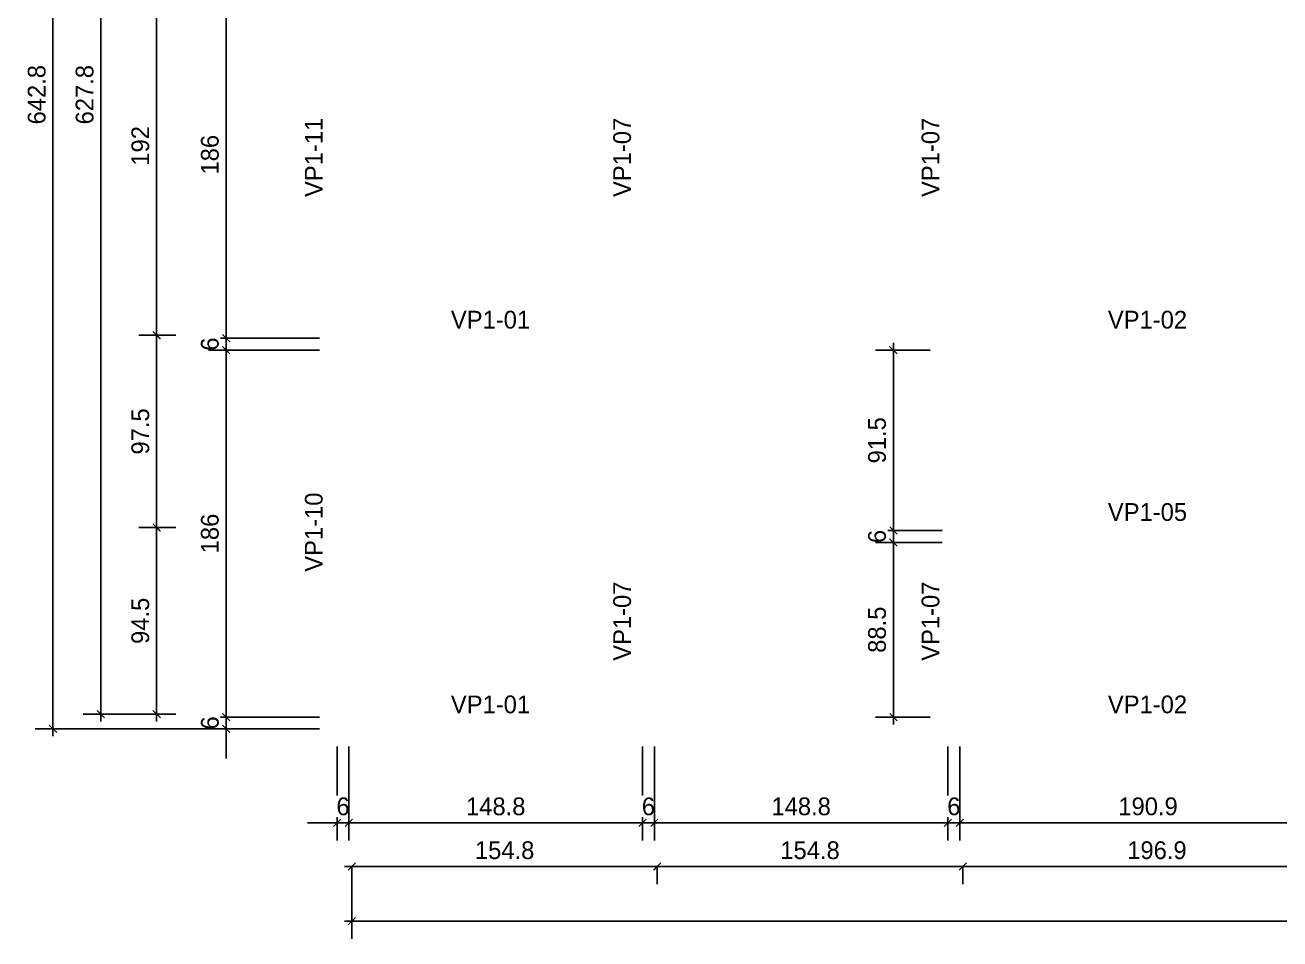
# Model space of a CAD drawing. Header units: millimetres. Extents: x 19442 to 19711, y 4351 to 4752.
# Drawn here: x 19442.45 to 19448.81, y 4514.73 to 4519.36 of the extents above; entities that cross this region are included whole.
import ezdxf

# ---------------------------------------------------------------- set-up
doc = ezdxf.new("R2010")
doc.units = ezdxf.units.MM
doc.layers.add('0 @ 0.5', color=7, linetype='Continuous')
doc.layers.add('TEXTO @ 0.5', color=2, linetype='Continuous')
doc.styles.add('century gothic', font='GOTHIC.TTF')
doc.dimstyles.new('ANOTATIVE CM SMCONSTRUCCIONES', dxfattribs={"dimscale": 0, "dimtxt": 0.18, "dimasz": 0.15, "dimexe": 0.18, "dimexo": 0.18, "dimgap": 0.07, "dimtad": 1, "dimdec": 1, "dimlfac": 100, "dimdsep": 46, "dimtxsty": 'century gothic', "dimblk1": 'FLECHA1', "dimblk2": 'FLECHA1', "dimsah": 1, "dimcen": 0.18, "dimdle": 0.075, "dimclrd": 1, "dimclre": 1, "dimclrt": 2, "dimaunit": 1, "dimadec": 0, "dimazin": 2, "dimtfac": 0.75, "dimtdec": 1, "dimtix": 1, "dimtmove": 2, "dimatfit": 3, "dimfxl": 0.09, "dimtvp": 1.5, "dimtfill": 1, "dimtolj": 1, "dimtzin": 0, "dimarcsym": 0})

# ---------------------------------------------------------------- blocks, each defined once
blk = doc.blocks.new('FLECHA1')
at = {"color": 1}
blk.add_line((-1, 0), (0.496, 0), dxfattribs=at)
at = {"color": 4}
blk.add_line((-0.246, -0.248), (0.248, 0.25), dxfattribs=at)
blk = doc.blocks.new('*D422')
at = {"color": 1, "lineweight": -2, "transparency": 16777216}
for p, q in [((19443.2163, 4519.7075), (19443.0282, 4519.7075)), ((19443.1182, 4519.6325), (19443.1182, 4517.8625)), ((19443.2163, 4517.7875), (19443.0282, 4517.7875))]:
    blk.add_line(p, q, dxfattribs=at)
at = {"layer": 'Defpoints', "color": 0, "transparency": 16777216}
for p in [(19443.3063, 4519.7075), (19443.1182, 4517.7875), (19443.3063, 4517.7875)]:
    blk.add_point(p, dxfattribs=at)
at = {"color": 1, "lineweight": -2, "transparency": 16777216, "xscale": 0.075, "yscale": 0.075, "zscale": 0.075}
for p, rotation in [((19443.1182, 4519.7075), 90), ((19443.1182, 4517.7875), 270)]:
    blk.add_blockref('FLECHA1', p, dxfattribs=dict(at, rotation=rotation))
at = {"color": 2, "transparency": 16777216, "insert": (19443.0359, 4518.7475), "char_height": 0.09, "attachment_point": 5, "rotation": 90, "style": 'century gothic', "bg_fill": 3, "box_fill_scale": 1.1, "bg_fill_color": 256, "bg_fill_true_color": 13158600, "bg_fill_transparency": 0}
blk.add_mtext('\\A1;192', dxfattribs=at)
blk = doc.blocks.new('*D423')
at = {"color": 1, "lineweight": -2, "transparency": 16777216}
for p, q in [((19443.2163, 4522.1459), (19442.7458, 4522.1459)), ((19442.8358, 4522.0709), (19442.8358, 4515.9425)), ((19443.2163, 4515.8675), (19442.7458, 4515.8675))]:
    blk.add_line(p, q, dxfattribs=at)
at = {"layer": 'Defpoints', "color": 0, "transparency": 16777216}
for p in [(19443.3063, 4522.1459), (19442.8358, 4515.8675), (19443.3063, 4515.8675)]:
    blk.add_point(p, dxfattribs=at)
at = {"color": 1, "lineweight": -2, "transparency": 16777216, "xscale": 0.075, "yscale": 0.075, "zscale": 0.075}
for p, rotation in [((19442.8358, 4522.1459), 90), ((19442.8358, 4515.8675), 270)]:
    blk.add_blockref('FLECHA1', p, dxfattribs=dict(at, rotation=rotation))
at = {"color": 2, "transparency": 16777216, "insert": (19442.7535, 4519.0067), "char_height": 0.09, "attachment_point": 5, "rotation": 90, "style": 'century gothic', "bg_fill": 3, "box_fill_scale": 1.1, "bg_fill_color": 256, "bg_fill_true_color": 13158600, "bg_fill_transparency": 0}
blk.add_mtext('\\A1;627.8', dxfattribs=at)
blk = doc.blocks.new('*D424')
at = {"color": 1, "lineweight": -2, "transparency": 16777216}
for p, q in [((19447.2042, 4515.0891), (19447.2042, 4515.0046)), ((19447.2792, 4515.0946), (19449.098, 4515.0946)), ((19449.173, 4515.0994), (19449.173, 4515.0046))]:
    blk.add_line(p, q, dxfattribs=at)
at = {"layer": 'Defpoints', "color": 0, "transparency": 16777216}
for p in [(19447.2042, 4515.1791), (19449.173, 4515.1894), (19449.173, 4515.0946)]:
    blk.add_point(p, dxfattribs=at)
at = {"color": 1, "lineweight": -2, "transparency": 16777216, "xscale": 0.075, "yscale": 0.075, "zscale": 0.075, "rotation": 180}
blk.add_blockref('FLECHA1', (19447.2042, 4515.0946), dxfattribs=at)
at = {"color": 1, "lineweight": -2, "transparency": 16777216, "xscale": 0.075, "yscale": 0.075, "zscale": 0.075}
blk.add_blockref('FLECHA1', (19449.173, 4515.0946), dxfattribs=at)
at = {"color": 2, "transparency": 16777216, "insert": (19448.1886, 4515.1768), "char_height": 0.09, "attachment_point": 5, "style": 'century gothic', "bg_fill": 3, "box_fill_scale": 1.1, "bg_fill_color": 256, "bg_fill_true_color": 13158600, "bg_fill_transparency": 0}
blk.add_mtext('\\A1;196.9', dxfattribs=at)
blk = doc.blocks.new('*D427')
at = {"color": 1, "lineweight": -2, "transparency": 16777216}
for p, q in [((19454.2379, 4515.1494), (19454.2379, 4514.7279)), ((19444.108, 4515.0891), (19444.108, 4514.7279)), ((19444.183, 4514.8179), (19454.1629, 4514.8179))]:
    blk.add_line(p, q, dxfattribs=at)
at = {"layer": 'Defpoints', "color": 0, "transparency": 16777216}
for p in [(19454.2379, 4515.2394), (19444.108, 4515.1791), (19454.2379, 4514.8179)]:
    blk.add_point(p, dxfattribs=at)
at = {"color": 1, "lineweight": -2, "transparency": 16777216, "xscale": 0.075, "yscale": 0.075, "zscale": 0.075, "rotation": 180}
blk.add_blockref('FLECHA1', (19444.108, 4514.8179), dxfattribs=at)
at = {"color": 1, "lineweight": -2, "transparency": 16777216, "xscale": 0.075, "yscale": 0.075, "zscale": 0.075}
blk.add_blockref('FLECHA1', (19454.2379, 4514.8179), dxfattribs=at)
at = {"color": 2, "transparency": 16777216, "insert": (19449.173, 4514.9001), "char_height": 0.09, "attachment_point": 5, "style": 'century gothic', "bg_fill": 3, "box_fill_scale": 1.1, "bg_fill_color": 256, "bg_fill_true_color": 13158600, "bg_fill_transparency": 0}
blk.add_mtext('\\A1;1013', dxfattribs=at)
blk = doc.blocks.new('*D439')
at = {"color": 1, "lineweight": -2, "transparency": 16777216}
for p, q in [((19443.2163, 4517.7875), (19443.0282, 4517.7875)), ((19443.1182, 4517.7125), (19443.1182, 4516.8875)), ((19443.2163, 4516.8125), (19443.0282, 4516.8125))]:
    blk.add_line(p, q, dxfattribs=at)
at = {"layer": 'Defpoints', "color": 0, "transparency": 16777216}
for p in [(19443.3063, 4517.7875), (19443.1182, 4516.8125), (19443.3063, 4516.8125)]:
    blk.add_point(p, dxfattribs=at)
at = {"color": 1, "lineweight": -2, "transparency": 16777216, "xscale": 0.075, "yscale": 0.075, "zscale": 0.075}
for p, rotation in [((19443.1182, 4517.7875), 90), ((19443.1182, 4516.8125), 270)]:
    blk.add_blockref('FLECHA1', p, dxfattribs=dict(at, rotation=rotation))
at = {"color": 2, "transparency": 16777216, "insert": (19443.0359, 4517.3), "char_height": 0.09, "attachment_point": 5, "rotation": 90, "style": 'century gothic', "bg_fill": 3, "box_fill_scale": 1.1, "bg_fill_color": 256, "bg_fill_true_color": 13158600, "bg_fill_transparency": 0}
blk.add_mtext('\\A1;97.5', dxfattribs=at)
blk = doc.blocks.new('*D440')
at = {"color": 1, "lineweight": -2, "transparency": 16777216}
for p, q in [((19443.2163, 4516.8125), (19443.0282, 4516.8125)), ((19443.1182, 4516.7375), (19443.1182, 4515.9425)), ((19443.2163, 4515.8675), (19443.0282, 4515.8675))]:
    blk.add_line(p, q, dxfattribs=at)
at = {"layer": 'Defpoints', "color": 0, "transparency": 16777216}
for p in [(19443.3063, 4516.8125), (19443.1182, 4515.8675), (19443.3063, 4515.8675)]:
    blk.add_point(p, dxfattribs=at)
at = {"color": 1, "lineweight": -2, "transparency": 16777216, "xscale": 0.075, "yscale": 0.075, "zscale": 0.075}
for p, rotation in [((19443.1182, 4516.8125), 90), ((19443.1182, 4515.8675), 270)]:
    blk.add_blockref('FLECHA1', p, dxfattribs=dict(at, rotation=rotation))
at = {"color": 2, "transparency": 16777216, "insert": (19443.0359, 4516.34), "char_height": 0.09, "attachment_point": 5, "rotation": 90, "style": 'century gothic', "bg_fill": 3, "box_fill_scale": 1.1, "bg_fill_color": 256, "bg_fill_true_color": 13158600, "bg_fill_transparency": 0}
blk.add_mtext('\\A1;94.5', dxfattribs=at)
blk = doc.blocks.new('*D442')
at = {"color": 1, "lineweight": -2, "transparency": 16777216}
for p, q in [((19444.108, 4515.0891), (19444.108, 4515.0046)), ((19444.183, 4515.0946), (19445.5811, 4515.0946)), ((19445.6561, 4515.0891), (19445.6561, 4515.0046))]:
    blk.add_line(p, q, dxfattribs=at)
at = {"layer": 'Defpoints', "color": 0, "transparency": 16777216}
for p in [(19444.108, 4515.1791), (19445.6561, 4515.1791), (19445.6561, 4515.0946)]:
    blk.add_point(p, dxfattribs=at)
at = {"color": 1, "lineweight": -2, "transparency": 16777216, "xscale": 0.075, "yscale": 0.075, "zscale": 0.075, "rotation": 180}
blk.add_blockref('FLECHA1', (19444.108, 4515.0946), dxfattribs=at)
at = {"color": 1, "lineweight": -2, "transparency": 16777216, "xscale": 0.075, "yscale": 0.075, "zscale": 0.075}
blk.add_blockref('FLECHA1', (19445.6561, 4515.0946), dxfattribs=at)
at = {"color": 2, "transparency": 16777216, "insert": (19444.8821, 4515.1768), "char_height": 0.09, "attachment_point": 5, "style": 'century gothic', "bg_fill": 3, "box_fill_scale": 1.1, "bg_fill_color": 256, "bg_fill_true_color": 13158600, "bg_fill_transparency": 0}
blk.add_mtext('\\A1;154.8', dxfattribs=at)
blk = doc.blocks.new('*D443')
at = {"color": 1, "lineweight": -2, "transparency": 16777216}
for p, q in [((19445.6561, 4515.0891), (19445.6561, 4515.0046)), ((19445.7311, 4515.0946), (19447.1292, 4515.0946)), ((19447.2042, 4515.0891), (19447.2042, 4515.0046))]:
    blk.add_line(p, q, dxfattribs=at)
at = {"layer": 'Defpoints', "color": 0, "transparency": 16777216}
for p in [(19445.6561, 4515.1791), (19447.2042, 4515.1791), (19447.2042, 4515.0946)]:
    blk.add_point(p, dxfattribs=at)
at = {"color": 1, "lineweight": -2, "transparency": 16777216, "xscale": 0.075, "yscale": 0.075, "zscale": 0.075, "rotation": 180}
blk.add_blockref('FLECHA1', (19445.6561, 4515.0946), dxfattribs=at)
at = {"color": 1, "lineweight": -2, "transparency": 16777216, "xscale": 0.075, "yscale": 0.075, "zscale": 0.075}
blk.add_blockref('FLECHA1', (19447.2042, 4515.0946), dxfattribs=at)
at = {"color": 2, "transparency": 16777216, "insert": (19446.4302, 4515.1768), "char_height": 0.09, "attachment_point": 5, "style": 'century gothic', "bg_fill": 3, "box_fill_scale": 1.1, "bg_fill_color": 256, "bg_fill_true_color": 13158600, "bg_fill_transparency": 0}
blk.add_mtext('\\A1;154.8', dxfattribs=at)
blk = doc.blocks.new('*D460')
at = {"color": 1, "lineweight": -2, "transparency": 16777216}
for p, q in [((19443.943, 4519.6325), (19443.3806, 4519.6325)), ((19443.4706, 4519.5575), (19443.4706, 4517.8475)), ((19443.943, 4517.7725), (19443.3806, 4517.7725))]:
    blk.add_line(p, q, dxfattribs=at)
at = {"layer": 'Defpoints', "color": 0, "transparency": 16777216}
for p in [(19444.033, 4519.6325), (19443.4706, 4517.7725), (19444.033, 4517.7725)]:
    blk.add_point(p, dxfattribs=at)
at = {"color": 1, "lineweight": -2, "transparency": 16777216, "xscale": 0.075, "yscale": 0.075, "zscale": 0.075}
for p, rotation in [((19443.4706, 4519.6325), 90), ((19443.4706, 4517.7725), 270)]:
    blk.add_blockref('FLECHA1', p, dxfattribs=dict(at, rotation=rotation))
at = {"color": 2, "transparency": 16777216, "insert": (19443.3883, 4518.7025), "char_height": 0.09, "attachment_point": 5, "rotation": 90, "style": 'century gothic', "bg_fill": 3, "box_fill_scale": 1.1, "bg_fill_color": 256, "bg_fill_true_color": 13158600, "bg_fill_transparency": 0}
blk.add_mtext('\\A1;186', dxfattribs=at)
blk = doc.blocks.new('*D461')
at = {"color": 1, "lineweight": -2, "transparency": 16777216}
for p, q in [((19443.4706, 4517.8475), (19443.4706, 4517.9225)), ((19443.943, 4517.7725), (19443.3806, 4517.7725)), ((19443.943, 4517.7125), (19443.3806, 4517.7125)), ((19443.4706, 4517.7725), (19443.4706, 4517.7125)), ((19443.4706, 4517.6375), (19443.4706, 4517.5625))]:
    blk.add_line(p, q, dxfattribs=at)
at = {"layer": 'Defpoints', "color": 0, "transparency": 16777216}
for p in [(19444.033, 4517.7725), (19444.033, 4517.7125)]:
    blk.add_point(p, dxfattribs=at)
at = {"color": 1, "lineweight": -2, "transparency": 16777216, "xscale": 0.075, "yscale": 0.075, "zscale": 0.075}
for p, rotation in [((19443.4706, 4517.7725), 270), ((19443.4706, 4517.7125), 90)]:
    blk.add_blockref('FLECHA1', p, dxfattribs=dict(at, rotation=rotation))
at = {"color": 2, "transparency": 16777216, "insert": (19443.3883, 4517.7425), "char_height": 0.09, "attachment_point": 5, "rotation": 90, "style": 'century gothic', "bg_fill": 3, "box_fill_scale": 1.1, "bg_fill_color": 256, "bg_fill_true_color": 13158600, "bg_fill_transparency": 0}
blk.add_mtext('\\A1;6', dxfattribs=at)
at = {"layer": 'Defpoints', "color": 0, "transparency": 16777216}
blk.add_point((19443.4706, 4517.7125), dxfattribs=at)
blk = doc.blocks.new('*D462')
at = {"color": 1, "lineweight": -2, "transparency": 16777216}
for p, q in [((19443.943, 4517.7125), (19443.3806, 4517.7125)), ((19443.4706, 4517.6375), (19443.4706, 4515.9275)), ((19443.943, 4515.8525), (19443.3806, 4515.8525))]:
    blk.add_line(p, q, dxfattribs=at)
at = {"layer": 'Defpoints', "color": 0, "transparency": 16777216}
for p in [(19444.033, 4517.7125), (19443.4706, 4515.8525), (19444.033, 4515.8525)]:
    blk.add_point(p, dxfattribs=at)
at = {"color": 1, "lineweight": -2, "transparency": 16777216, "xscale": 0.075, "yscale": 0.075, "zscale": 0.075}
for p, rotation in [((19443.4706, 4517.7125), 90), ((19443.4706, 4515.8525), 270)]:
    blk.add_blockref('FLECHA1', p, dxfattribs=dict(at, rotation=rotation))
at = {"color": 2, "transparency": 16777216, "insert": (19443.3883, 4516.7825), "char_height": 0.09, "attachment_point": 5, "rotation": 90, "style": 'century gothic', "bg_fill": 3, "box_fill_scale": 1.1, "bg_fill_color": 256, "bg_fill_true_color": 13158600, "bg_fill_transparency": 0}
blk.add_mtext('\\A1;186', dxfattribs=at)
blk = doc.blocks.new('*D463')
at = {"color": 1, "lineweight": -2, "transparency": 16777216}
for p, q in [((19443.4706, 4515.9275), (19443.4706, 4516.0025)), ((19443.943, 4515.8525), (19443.3806, 4515.8525)), ((19443.4706, 4515.8525), (19443.4706, 4515.7925)), ((19443.943, 4515.7925), (19443.3806, 4515.7925)), ((19443.4706, 4515.7175), (19443.4706, 4515.6425))]:
    blk.add_line(p, q, dxfattribs=at)
at = {"layer": 'Defpoints', "color": 0, "transparency": 16777216}
for p in [(19444.033, 4515.8525), (19444.033, 4515.7925)]:
    blk.add_point(p, dxfattribs=at)
at = {"color": 1, "lineweight": -2, "transparency": 16777216, "xscale": 0.075, "yscale": 0.075, "zscale": 0.075}
for p, rotation in [((19443.4706, 4515.8525), 270), ((19443.4706, 4515.7925), 90)]:
    blk.add_blockref('FLECHA1', p, dxfattribs=dict(at, rotation=rotation))
at = {"color": 2, "transparency": 16777216, "insert": (19443.3883, 4515.8225), "char_height": 0.09, "attachment_point": 5, "rotation": 90, "style": 'century gothic', "bg_fill": 3, "box_fill_scale": 1.1, "bg_fill_color": 256, "bg_fill_true_color": 13158600, "bg_fill_transparency": 0}
blk.add_mtext('\\A1;6', dxfattribs=at)
at = {"layer": 'Defpoints', "color": 0, "transparency": 16777216}
blk.add_point((19443.4706, 4515.7925), dxfattribs=at)
blk = doc.blocks.new('*D464')
at = {"color": 1, "lineweight": -2, "transparency": 16777216}
for p, q in [((19447.0392, 4517.7125), (19446.7625, 4517.7125)), ((19446.8525, 4517.6375), (19446.8525, 4516.8725)), ((19447.0992, 4516.7975), (19446.7625, 4516.7975))]:
    blk.add_line(p, q, dxfattribs=at)
at = {"layer": 'Defpoints', "color": 0, "transparency": 16777216}
for p in [(19447.1292, 4517.7125), (19446.8525, 4516.7975), (19447.1892, 4516.7975)]:
    blk.add_point(p, dxfattribs=at)
at = {"color": 1, "lineweight": -2, "transparency": 16777216, "xscale": 0.075, "yscale": 0.075, "zscale": 0.075}
for p, rotation in [((19446.8525, 4517.7125), 90), ((19446.8525, 4516.7975), 270)]:
    blk.add_blockref('FLECHA1', p, dxfattribs=dict(at, rotation=rotation))
at = {"color": 2, "transparency": 16777216, "insert": (19446.7702, 4517.255), "char_height": 0.09, "attachment_point": 5, "rotation": 90, "style": 'century gothic', "bg_fill": 3, "box_fill_scale": 1.1, "bg_fill_color": 256, "bg_fill_true_color": 13158600, "bg_fill_transparency": 0}
blk.add_mtext('\\A1;91.5', dxfattribs=at)
blk = doc.blocks.new('*D465')
at = {"color": 1, "lineweight": -2, "transparency": 16777216}
for p, q in [((19446.8525, 4516.8725), (19446.8525, 4516.9475)), ((19447.0992, 4516.7975), (19446.7625, 4516.7975)), ((19446.8525, 4516.7975), (19446.8525, 4516.7375)), ((19447.0992, 4516.7375), (19446.7625, 4516.7375)), ((19446.8525, 4516.6625), (19446.8525, 4516.5875))]:
    blk.add_line(p, q, dxfattribs=at)
at = {"layer": 'Defpoints', "color": 0, "transparency": 16777216}
for p in [(19447.1892, 4516.7975), (19447.1892, 4516.7375)]:
    blk.add_point(p, dxfattribs=at)
at = {"color": 1, "lineweight": -2, "transparency": 16777216, "xscale": 0.075, "yscale": 0.075, "zscale": 0.075}
for p, rotation in [((19446.8525, 4516.7975), 270), ((19446.8525, 4516.7375), 90)]:
    blk.add_blockref('FLECHA1', p, dxfattribs=dict(at, rotation=rotation))
at = {"color": 2, "transparency": 16777216, "insert": (19446.7702, 4516.7675), "char_height": 0.09, "attachment_point": 5, "rotation": 90, "style": 'century gothic', "bg_fill": 3, "box_fill_scale": 1.1, "bg_fill_color": 256, "bg_fill_true_color": 13158600, "bg_fill_transparency": 0}
blk.add_mtext('\\A1;6', dxfattribs=at)
at = {"layer": 'Defpoints', "color": 0, "transparency": 16777216}
blk.add_point((19446.8525, 4516.7375), dxfattribs=at)
blk = doc.blocks.new('*D466')
at = {"color": 1, "lineweight": -2, "transparency": 16777216}
for p, q in [((19447.0992, 4516.7375), (19446.7625, 4516.7375)), ((19446.8525, 4516.6625), (19446.8525, 4515.9275)), ((19447.0392, 4515.8525), (19446.7625, 4515.8525))]:
    blk.add_line(p, q, dxfattribs=at)
at = {"layer": 'Defpoints', "color": 0, "transparency": 16777216}
for p in [(19447.1892, 4516.7375), (19446.8525, 4515.8525), (19447.1292, 4515.8525)]:
    blk.add_point(p, dxfattribs=at)
at = {"color": 1, "lineweight": -2, "transparency": 16777216, "xscale": 0.075, "yscale": 0.075, "zscale": 0.075}
for p, rotation in [((19446.8525, 4516.7375), 90), ((19446.8525, 4515.8525), 270)]:
    blk.add_blockref('FLECHA1', p, dxfattribs=dict(at, rotation=rotation))
at = {"color": 2, "transparency": 16777216, "insert": (19446.7702, 4516.295), "char_height": 0.09, "attachment_point": 5, "rotation": 90, "style": 'century gothic', "bg_fill": 3, "box_fill_scale": 1.1, "bg_fill_color": 256, "bg_fill_true_color": 13158600, "bg_fill_transparency": 0}
blk.add_mtext('\\A1;88.5', dxfattribs=at)
blk = doc.blocks.new('*D467')
at = {"color": 1, "lineweight": -2, "transparency": 16777216}
for p, q in [((19444.033, 4515.7025), (19444.033, 4515.2268)), ((19444.093, 4515.7025), (19444.093, 4515.2268)), ((19443.958, 4515.3168), (19443.883, 4515.3168)), ((19444.033, 4515.3168), (19444.093, 4515.3168)), ((19444.168, 4515.3168), (19444.243, 4515.3168))]:
    blk.add_line(p, q, dxfattribs=at)
at = {"layer": 'Defpoints', "color": 0, "transparency": 16777216}
for p in [(19444.033, 4515.7925), (19444.093, 4515.7925)]:
    blk.add_point(p, dxfattribs=at)
at = {"color": 1, "lineweight": -2, "transparency": 16777216, "xscale": 0.075, "yscale": 0.075, "zscale": 0.075}
blk.add_blockref('FLECHA1', (19444.033, 4515.3168), dxfattribs=at)
at = {"color": 1, "lineweight": -2, "transparency": 16777216, "xscale": 0.075, "yscale": 0.075, "zscale": 0.075, "rotation": 180}
blk.add_blockref('FLECHA1', (19444.093, 4515.3168), dxfattribs=at)
at = {"color": 2, "transparency": 16777216, "insert": (19444.063, 4515.3991), "char_height": 0.09, "attachment_point": 5, "style": 'century gothic', "bg_fill": 3, "box_fill_scale": 1.1, "bg_fill_color": 256, "bg_fill_true_color": 13158600, "bg_fill_transparency": 0}
blk.add_mtext('\\A1;6', dxfattribs=at)
at = {"layer": 'Defpoints', "color": 0, "transparency": 16777216}
blk.add_point((19444.093, 4515.3168), dxfattribs=at)
blk = doc.blocks.new('*D468')
at = {"color": 1, "lineweight": -2, "transparency": 16777216}
for p, q in [((19444.093, 4515.7025), (19444.093, 4515.2268)), ((19445.5811, 4515.7025), (19445.5811, 4515.2268)), ((19444.168, 4515.3168), (19445.5061, 4515.3168))]:
    blk.add_line(p, q, dxfattribs=at)
at = {"layer": 'Defpoints', "color": 0, "transparency": 16777216}
for p in [(19444.093, 4515.7925), (19445.5811, 4515.7925), (19445.5811, 4515.3168)]:
    blk.add_point(p, dxfattribs=at)
at = {"color": 1, "lineweight": -2, "transparency": 16777216, "xscale": 0.075, "yscale": 0.075, "zscale": 0.075, "rotation": 180}
blk.add_blockref('FLECHA1', (19444.093, 4515.3168), dxfattribs=at)
at = {"color": 1, "lineweight": -2, "transparency": 16777216, "xscale": 0.075, "yscale": 0.075, "zscale": 0.075}
blk.add_blockref('FLECHA1', (19445.5811, 4515.3168), dxfattribs=at)
at = {"color": 2, "transparency": 16777216, "insert": (19444.8371, 4515.3991), "char_height": 0.09, "attachment_point": 5, "style": 'century gothic', "bg_fill": 3, "box_fill_scale": 1.1, "bg_fill_color": 256, "bg_fill_true_color": 13158600, "bg_fill_transparency": 0}
blk.add_mtext('\\A1;148.8', dxfattribs=at)
blk = doc.blocks.new('*D469')
at = {"color": 1, "lineweight": -2, "transparency": 16777216}
for p, q in [((19445.5811, 4515.7025), (19445.5811, 4515.2268)), ((19445.6411, 4515.7025), (19445.6411, 4515.2268)), ((19445.5061, 4515.3168), (19445.4311, 4515.3168)), ((19445.5811, 4515.3168), (19445.6411, 4515.3168)), ((19445.7161, 4515.3168), (19445.7911, 4515.3168))]:
    blk.add_line(p, q, dxfattribs=at)
at = {"layer": 'Defpoints', "color": 0, "transparency": 16777216}
for p in [(19445.5811, 4515.7925), (19445.6411, 4515.7925)]:
    blk.add_point(p, dxfattribs=at)
at = {"color": 1, "lineweight": -2, "transparency": 16777216, "xscale": 0.075, "yscale": 0.075, "zscale": 0.075}
blk.add_blockref('FLECHA1', (19445.5811, 4515.3168), dxfattribs=at)
at = {"color": 1, "lineweight": -2, "transparency": 16777216, "xscale": 0.075, "yscale": 0.075, "zscale": 0.075, "rotation": 180}
blk.add_blockref('FLECHA1', (19445.6411, 4515.3168), dxfattribs=at)
at = {"color": 2, "transparency": 16777216, "insert": (19445.6111, 4515.3991), "char_height": 0.09, "attachment_point": 5, "style": 'century gothic', "bg_fill": 3, "box_fill_scale": 1.1, "bg_fill_color": 256, "bg_fill_true_color": 13158600, "bg_fill_transparency": 0}
blk.add_mtext('\\A1;6', dxfattribs=at)
at = {"layer": 'Defpoints', "color": 0, "transparency": 16777216}
blk.add_point((19445.6411, 4515.3168), dxfattribs=at)
blk = doc.blocks.new('*D470')
at = {"color": 1, "lineweight": -2, "transparency": 16777216}
for p, q in [((19445.6411, 4515.7025), (19445.6411, 4515.2268)), ((19447.1292, 4515.7025), (19447.1292, 4515.2268)), ((19445.7161, 4515.3168), (19447.0542, 4515.3168))]:
    blk.add_line(p, q, dxfattribs=at)
at = {"layer": 'Defpoints', "color": 0, "transparency": 16777216}
for p in [(19445.6411, 4515.7925), (19447.1292, 4515.7925), (19447.1292, 4515.3168)]:
    blk.add_point(p, dxfattribs=at)
at = {"color": 1, "lineweight": -2, "transparency": 16777216, "xscale": 0.075, "yscale": 0.075, "zscale": 0.075, "rotation": 180}
blk.add_blockref('FLECHA1', (19445.6411, 4515.3168), dxfattribs=at)
at = {"color": 1, "lineweight": -2, "transparency": 16777216, "xscale": 0.075, "yscale": 0.075, "zscale": 0.075}
blk.add_blockref('FLECHA1', (19447.1292, 4515.3168), dxfattribs=at)
at = {"color": 2, "transparency": 16777216, "insert": (19446.3852, 4515.3991), "char_height": 0.09, "attachment_point": 5, "style": 'century gothic', "bg_fill": 3, "box_fill_scale": 1.1, "bg_fill_color": 256, "bg_fill_true_color": 13158600, "bg_fill_transparency": 0}
blk.add_mtext('\\A1;148.8', dxfattribs=at)
blk = doc.blocks.new('*D471')
at = {"color": 1, "lineweight": -2, "transparency": 16777216}
for p, q in [((19447.1292, 4515.7025), (19447.1292, 4515.2268)), ((19447.1892, 4515.7025), (19447.1892, 4515.2268)), ((19447.0542, 4515.3168), (19446.9792, 4515.3168)), ((19447.1292, 4515.3168), (19447.1892, 4515.3168)), ((19447.2642, 4515.3168), (19447.3392, 4515.3168))]:
    blk.add_line(p, q, dxfattribs=at)
at = {"layer": 'Defpoints', "color": 0, "transparency": 16777216}
for p in [(19447.1292, 4515.7925), (19447.1892, 4515.7925)]:
    blk.add_point(p, dxfattribs=at)
at = {"color": 1, "lineweight": -2, "transparency": 16777216, "xscale": 0.075, "yscale": 0.075, "zscale": 0.075}
blk.add_blockref('FLECHA1', (19447.1292, 4515.3168), dxfattribs=at)
at = {"color": 1, "lineweight": -2, "transparency": 16777216, "xscale": 0.075, "yscale": 0.075, "zscale": 0.075, "rotation": 180}
blk.add_blockref('FLECHA1', (19447.1892, 4515.3168), dxfattribs=at)
at = {"color": 2, "transparency": 16777216, "insert": (19447.1592, 4515.3991), "char_height": 0.09, "attachment_point": 5, "style": 'century gothic', "bg_fill": 3, "box_fill_scale": 1.1, "bg_fill_color": 256, "bg_fill_true_color": 13158600, "bg_fill_transparency": 0}
blk.add_mtext('\\A1;6', dxfattribs=at)
at = {"layer": 'Defpoints', "color": 0, "transparency": 16777216}
blk.add_point((19447.1892, 4515.3168), dxfattribs=at)
blk = doc.blocks.new('*D472')
at = {"color": 1, "lineweight": -2, "transparency": 16777216}
for p, q in [((19447.1892, 4515.7025), (19447.1892, 4515.2268)), ((19449.098, 4515.7025), (19449.098, 4515.2268)), ((19447.2642, 4515.3168), (19449.023, 4515.3168))]:
    blk.add_line(p, q, dxfattribs=at)
at = {"layer": 'Defpoints', "color": 0, "transparency": 16777216}
for p in [(19447.1892, 4515.7925), (19449.098, 4515.7925), (19449.098, 4515.3168)]:
    blk.add_point(p, dxfattribs=at)
at = {"color": 1, "lineweight": -2, "transparency": 16777216, "xscale": 0.075, "yscale": 0.075, "zscale": 0.075, "rotation": 180}
blk.add_blockref('FLECHA1', (19447.1892, 4515.3168), dxfattribs=at)
at = {"color": 1, "lineweight": -2, "transparency": 16777216, "xscale": 0.075, "yscale": 0.075, "zscale": 0.075}
blk.add_blockref('FLECHA1', (19449.098, 4515.3168), dxfattribs=at)
at = {"color": 2, "transparency": 16777216, "insert": (19448.1436, 4515.3991), "char_height": 0.09, "attachment_point": 5, "style": 'century gothic', "bg_fill": 3, "box_fill_scale": 1.1, "bg_fill_color": 256, "bg_fill_true_color": 13158600, "bg_fill_transparency": 0}
blk.add_mtext('\\A1;190.9', dxfattribs=at)
blk = doc.blocks.new('*D740')
at = {"color": 1, "lineweight": -2, "transparency": 16777216}
for p, q in [((19443.943, 4522.2209), (19442.5027, 4522.2209)), ((19442.5927, 4522.1459), (19442.5927, 4515.8675)), ((19443.943, 4515.7925), (19442.5027, 4515.7925))]:
    blk.add_line(p, q, dxfattribs=at)
at = {"layer": 'Defpoints', "color": 0, "transparency": 16777216}
for p in [(19444.033, 4522.2209), (19442.5927, 4515.7925), (19444.033, 4515.7925)]:
    blk.add_point(p, dxfattribs=at)
at = {"color": 1, "lineweight": -2, "transparency": 16777216, "xscale": 0.075, "yscale": 0.075, "zscale": 0.075}
for p, rotation in [((19442.5927, 4522.2209), 90), ((19442.5927, 4515.7925), 270)]:
    blk.add_blockref('FLECHA1', p, dxfattribs=dict(at, rotation=rotation))
at = {"color": 2, "transparency": 16777216, "insert": (19442.5105, 4519.0067), "char_height": 0.09, "attachment_point": 5, "rotation": 90, "style": 'century gothic', "bg_fill": 3, "box_fill_scale": 1.1, "bg_fill_color": 256, "bg_fill_true_color": 13158600, "bg_fill_transparency": 0}
blk.add_mtext('\\A1;642.8', dxfattribs=at)

msp = doc.modelspace()

# ---------------------------------------------------------------- texts
at = {"layer": 'TEXTO @ 0.5', "color": 2, "char_height": 0.09, "width": 0.238534, "attachment_point": 1, "rotation": 90, "style": 'century gothic'}
for insert in [(19445.4326, 4518.4883), (19446.9957, 4518.4883), (19445.4326, 4516.1375)]:
    msp.add_mtext('VP1-07', dxfattribs=dict(at, insert=insert))
at = {"layer": 'TEXTO @ 0.5', "color": 2, "char_height": 0.09, "width": 0.238534, "attachment_point": 1, "style": 'century gothic'}
for s, insert in [('VP1-01', (19444.6098, 4517.9114)), ('VP1-02', (19447.94, 4517.9114)), ('VP1-05', (19447.94, 4516.9364)), ('VP1-01', (19444.6098, 4515.9614)), ('VP1-02', (19447.94, 4515.9614))]:
    msp.add_mtext(s, dxfattribs=dict(at, insert=insert))

# ---------------------------------------------------------------- dimensions: what is measured, and where the dimension line sits
at = {"layer": '0 @ 0.5'}
for base, p1, p2, picture, middle in [((19443.1182, 4517.7875), (19443.3063, 4519.7075), (19443.3063, 4517.7875), '*D422', (19443.0359, 4518.7475)), ((19446.8525, 4516.7975), (19447.1292, 4517.7125), (19447.1892, 4516.7975), '*D464', (19446.7702, 4517.255))]:
    dim = msp.add_linear_dim(base=base, p1=p1, p2=p2, angle=90, dimstyle='ANOTATIVE CM SMCONSTRUCCIONES', override={"dimscale": 0.5, "dimtix": 1, "dimtofl": 1, "dimtmove": 2, "dimatfit": 3}, dxfattribs=at)
    dim.commit()
    dim.dimension.update_dxf_attribs({"geometry": picture, "text_midpoint": middle})
dim = msp.add_linear_dim(base=(19449.173, 4515.0946), p1=(19447.2042, 4515.1791), p2=(19449.173, 4515.1894), dimstyle='ANOTATIVE CM SMCONSTRUCCIONES', override={"dimscale": 0.5, "dimtix": 1, "dimtofl": 1, "dimtmove": 2, "dimatfit": 3}, dxfattribs=at)
dim.commit()
dim.dimension.update_dxf_attribs({"geometry": '*D424', "text_midpoint": (19448.1886, 4515.1768)})

# ---------------------------------------------------------------- next in the draw order: dimensions: what is measured, and where the dimension line sits
for base, p1, p2, picture, middle in [((19442.8358, 4515.8675), (19443.3063, 4522.1459), (19443.3063, 4515.8675), '*D423', (19442.7535, 4519.0067)), ((19446.8525, 4516.7375), (19447.1892, 4516.7975), (19447.1892, 4516.7375), '*D465', (19446.7702, 4516.7675))]:
    dim = msp.add_linear_dim(base=base, p1=p1, p2=p2, angle=90, dimstyle='ANOTATIVE CM SMCONSTRUCCIONES', override={"dimscale": 0.5, "dimtix": 1, "dimtofl": 1, "dimtmove": 2, "dimatfit": 3}, dxfattribs=at)
    dim.commit()
    dim.dimension.update_dxf_attribs({"geometry": picture, "text_midpoint": middle})
dim = msp.add_linear_dim(base=(19454.2379, 4514.8179), p1=(19444.108, 4515.1791), p2=(19454.2379, 4515.2394), dimstyle='ANOTATIVE CM SMCONSTRUCCIONES', override={"dimscale": 0.5, "dimtix": 1, "dimtofl": 1, "dimtmove": 2, "dimatfit": 3}, dxfattribs=at)
dim.commit()
dim.dimension.update_dxf_attribs({"geometry": '*D427', "text_midpoint": (19449.173, 4514.9001)})

# ---------------------------------------------------------------- next in the draw order: dimensions: what is measured, and where the dimension line sits
for base, p1, p2, picture, middle in [((19443.1182, 4516.8125), (19443.3063, 4517.7875), (19443.3063, 4516.8125), '*D439', (19443.0359, 4517.3)), ((19446.8525, 4515.8525), (19447.1892, 4516.7375), (19447.1292, 4515.8525), '*D466', (19446.7702, 4516.295))]:
    dim = msp.add_linear_dim(base=base, p1=p1, p2=p2, angle=90, dimstyle='ANOTATIVE CM SMCONSTRUCCIONES', override={"dimscale": 0.5, "dimtix": 1, "dimtofl": 1, "dimtmove": 2, "dimatfit": 3}, dxfattribs=at)
    dim.commit()
    dim.dimension.update_dxf_attribs({"geometry": picture, "text_midpoint": middle})
dim = msp.add_linear_dim(base=(19445.6561, 4515.0946), p1=(19444.108, 4515.1791), p2=(19445.6561, 4515.1791), dimstyle='ANOTATIVE CM SMCONSTRUCCIONES', override={"dimscale": 0.5, "dimtix": 1, "dimtofl": 1, "dimtmove": 2, "dimatfit": 3}, dxfattribs=at)
dim.commit()
dim.dimension.update_dxf_attribs({"geometry": '*D442', "text_midpoint": (19444.8821, 4515.1768)})

# ---------------------------------------------------------------- next in the draw order: texts
at = {"layer": 'TEXTO @ 0.5', "color": 2, "insert": (19446.9957, 4516.1375), "char_height": 0.09, "width": 0.238534, "attachment_point": 1, "rotation": 90, "style": 'century gothic'}
msp.add_mtext('VP1-07', dxfattribs=at)

# ---------------------------------------------------------------- next in the draw order: dimensions: what is measured, and where the dimension line sits
at = {"layer": '0 @ 0.5'}
for base, p1, p2, picture, middle in [((19443.4706, 4517.7725), (19444.033, 4519.6325), (19444.033, 4517.7725), '*D460', (19443.3883, 4518.7025)), ((19443.1182, 4515.8675), (19443.3063, 4516.8125), (19443.3063, 4515.8675), '*D440', (19443.0359, 4516.34))]:
    dim = msp.add_linear_dim(base=base, p1=p1, p2=p2, angle=90, dimstyle='ANOTATIVE CM SMCONSTRUCCIONES', override={"dimscale": 0.5, "dimtix": 1, "dimtofl": 1, "dimtmove": 2, "dimatfit": 3}, dxfattribs=at)
    dim.commit()
    dim.dimension.update_dxf_attribs({"geometry": picture, "text_midpoint": middle})
dim = msp.add_linear_dim(base=(19447.2042, 4515.0946), p1=(19445.6561, 4515.1791), p2=(19447.2042, 4515.1791), dimstyle='ANOTATIVE CM SMCONSTRUCCIONES', override={"dimscale": 0.5, "dimtix": 1, "dimtofl": 1, "dimtmove": 2, "dimatfit": 3}, dxfattribs=at)
dim.commit()
dim.dimension.update_dxf_attribs({"geometry": '*D443', "text_midpoint": (19446.4302, 4515.1768)})

# ---------------------------------------------------------------- next in the draw order: texts
at = {"layer": 'TEXTO @ 0.5', "color": 2, "insert": (19443.8695, 4518.4883), "char_height": 0.09, "width": 0.238534, "attachment_point": 1, "rotation": 90, "style": 'century gothic'}
msp.add_mtext('VP1-11', dxfattribs=at)

# ---------------------------------------------------------------- next in the draw order: dimensions: what is measured, and where the dimension line sits
at = {"layer": '0 @ 0.5'}
dim = msp.add_linear_dim(base=(19443.4706, 4517.7125), p1=(19444.033, 4517.7725), p2=(19444.033, 4517.7125), angle=90, dimstyle='ANOTATIVE CM SMCONSTRUCCIONES', override={"dimscale": 0.5, "dimtix": 1, "dimtofl": 1, "dimtmove": 2, "dimatfit": 3}, dxfattribs=at)
dim.commit()
dim.dimension.update_dxf_attribs({"geometry": '*D461', "text_midpoint": (19443.3883, 4517.7425)})

# ---------------------------------------------------------------- next in the draw order: dimensions: what is measured, and where the dimension line sits
dim = msp.add_linear_dim(base=(19443.4706, 4515.8525), p1=(19444.033, 4517.7125), p2=(19444.033, 4515.8525), angle=90, dimstyle='ANOTATIVE CM SMCONSTRUCCIONES', override={"dimscale": 0.5, "dimtix": 1, "dimtofl": 1, "dimtmove": 2, "dimatfit": 3}, dxfattribs=at)
dim.commit()
dim.dimension.update_dxf_attribs({"geometry": '*D462', "text_midpoint": (19443.3883, 4516.7825)})

# ---------------------------------------------------------------- next in the draw order: texts
at = {"layer": 'TEXTO @ 0.5', "color": 2, "insert": (19443.8695, 4516.5887), "char_height": 0.09, "width": 0.238534, "attachment_point": 1, "rotation": 90, "style": 'century gothic'}
msp.add_mtext('VP1-10', dxfattribs=at)

# ---------------------------------------------------------------- next in the draw order: dimensions: what is measured, and where the dimension line sits
at = {"layer": '0 @ 0.5'}
dim = msp.add_linear_dim(base=(19443.4706, 4515.7925), p1=(19444.033, 4515.8525), p2=(19444.033, 4515.7925), angle=90, dimstyle='ANOTATIVE CM SMCONSTRUCCIONES', override={"dimscale": 0.5, "dimtix": 1, "dimtofl": 1, "dimtmove": 2, "dimatfit": 3}, dxfattribs=at)
dim.commit()
dim.dimension.update_dxf_attribs({"geometry": '*D463', "text_midpoint": (19443.3883, 4515.8225)})

# ---------------------------------------------------------------- next in the draw order: dimensions: what is measured, and where the dimension line sits
dim = msp.add_linear_dim(base=(19444.093, 4515.3168), p1=(19444.033, 4515.7925), p2=(19444.093, 4515.7925), dimstyle='ANOTATIVE CM SMCONSTRUCCIONES', override={"dimscale": 0.5, "dimtix": 1, "dimtofl": 1, "dimtmove": 2, "dimatfit": 3}, dxfattribs=at)
dim.commit()
dim.dimension.update_dxf_attribs({"geometry": '*D467', "text_midpoint": (19444.063, 4515.3991)})

# ---------------------------------------------------------------- next in the draw order: dimensions: what is measured, and where the dimension line sits
dim = msp.add_linear_dim(base=(19445.5811, 4515.3168), p1=(19444.093, 4515.7925), p2=(19445.5811, 4515.7925), dimstyle='ANOTATIVE CM SMCONSTRUCCIONES', override={"dimscale": 0.5, "dimtix": 1, "dimtofl": 1, "dimtmove": 2, "dimatfit": 3}, dxfattribs=at)
dim.commit()
dim.dimension.update_dxf_attribs({"geometry": '*D468', "text_midpoint": (19444.8371, 4515.3991)})

# ---------------------------------------------------------------- next in the draw order: dimensions: what is measured, and where the dimension line sits
dim = msp.add_linear_dim(base=(19442.5927, 4515.7925), p1=(19444.033, 4522.2209), p2=(19444.033, 4515.7925), angle=90, dimstyle='ANOTATIVE CM SMCONSTRUCCIONES', override={"dimscale": 0.5, "dimtix": 1, "dimtofl": 1, "dimtmove": 2, "dimatfit": 3}, dxfattribs=at)
dim.commit()
dim.dimension.update_dxf_attribs({"geometry": '*D740', "text_midpoint": (19442.5105, 4519.0067)})
dim = msp.add_linear_dim(base=(19445.6411, 4515.3168), p1=(19445.5811, 4515.7925), p2=(19445.6411, 4515.7925), dimstyle='ANOTATIVE CM SMCONSTRUCCIONES', override={"dimscale": 0.5, "dimtix": 1, "dimtofl": 1, "dimtmove": 2, "dimatfit": 3}, dxfattribs=at)
dim.commit()
dim.dimension.update_dxf_attribs({"geometry": '*D469', "text_midpoint": (19445.6111, 4515.3991)})

# ---------------------------------------------------------------- next in the draw order: dimensions: what is measured, and where the dimension line sits
dim = msp.add_linear_dim(base=(19447.1292, 4515.3168), p1=(19445.6411, 4515.7925), p2=(19447.1292, 4515.7925), dimstyle='ANOTATIVE CM SMCONSTRUCCIONES', override={"dimscale": 0.5, "dimtix": 1, "dimtofl": 1, "dimtmove": 2, "dimatfit": 3}, dxfattribs=at)
dim.commit()
dim.dimension.update_dxf_attribs({"geometry": '*D470', "text_midpoint": (19446.3852, 4515.3991)})

# ---------------------------------------------------------------- next in the draw order: dimensions: what is measured, and where the dimension line sits
dim = msp.add_linear_dim(base=(19447.1892, 4515.3168), p1=(19447.1292, 4515.7925), p2=(19447.1892, 4515.7925), dimstyle='ANOTATIVE CM SMCONSTRUCCIONES', override={"dimscale": 0.5, "dimtix": 1, "dimtofl": 1, "dimtmove": 2, "dimatfit": 3}, dxfattribs=at)
dim.commit()
dim.dimension.update_dxf_attribs({"geometry": '*D471', "text_midpoint": (19447.1592, 4515.3991)})

# ---------------------------------------------------------------- next in the draw order: dimensions: what is measured, and where the dimension line sits
dim = msp.add_linear_dim(base=(19449.098, 4515.3168), p1=(19447.1892, 4515.7925), p2=(19449.098, 4515.7925), dimstyle='ANOTATIVE CM SMCONSTRUCCIONES', override={"dimscale": 0.5, "dimtix": 1, "dimtofl": 1, "dimtmove": 2, "dimatfit": 3}, dxfattribs=at)
dim.commit()
dim.dimension.update_dxf_attribs({"geometry": '*D472', "text_midpoint": (19448.1436, 4515.3991)})

doc.saveas('drawing.dxf')
